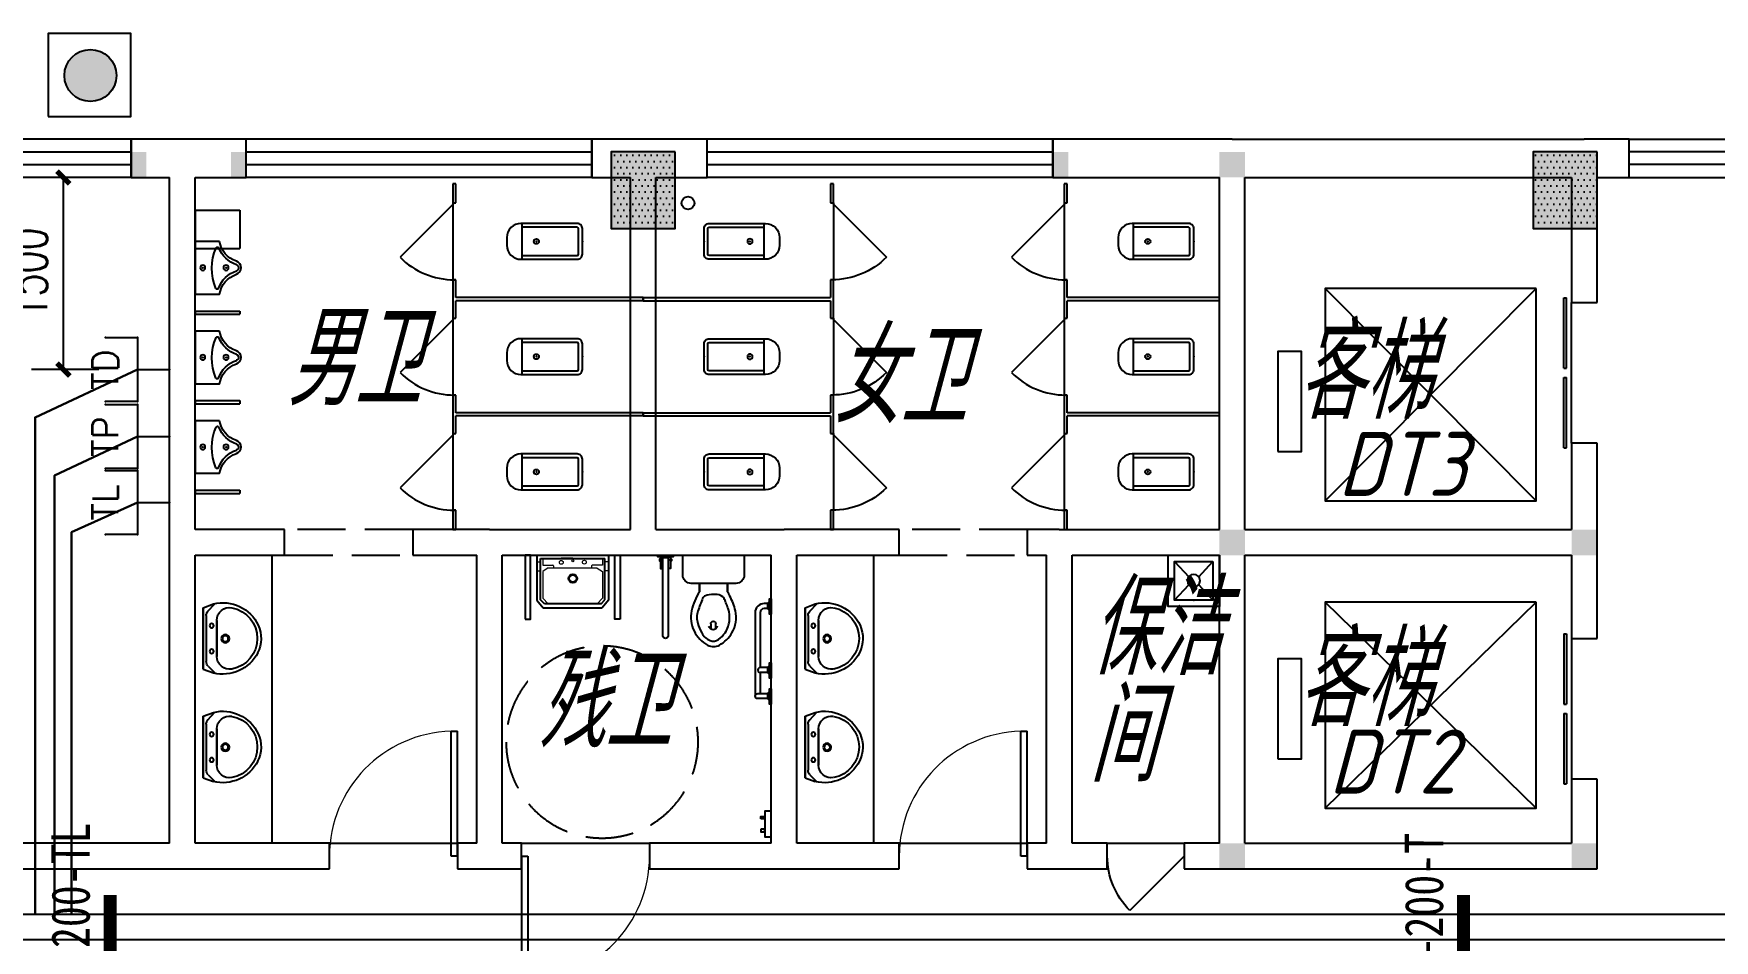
# Model space of a CAD drawing. Extents: x 1398449 to 2142961, y 256969 to 1032940.
# Drawn here: x 1572130 to 1585257, y 317659 to 324740 of the extents above; entities that cross this region are included whole.
import ezdxf
from ezdxf.enums import TextEntityAlignment as Align

# ---------------------------------------------------------------- set-up
doc = ezdxf.new("R2010")
doc.units = 0
doc.header["$LTSCALE"] = 1500
doc.header["$PDSIZE"] = 50
doc.linetypes.add('__DASH', pattern=[0.35, 0.25, -0.1])
doc.linetypes.add('DASH', pattern=[0.35, 0.25, -0.1])
for name, color, linetype in [('1-建筑底图', 8, 'Continuous'), ('COLU', 7, 'Continuous'), ('LATRINE', 5, 'Continuous'), ('LVTRY', 5, 'Continuous'), ('TEL_DIM', 3, 'Continuous'), ('光纤点位', 3, 'Continuous'), ('内网桥架', 1, 'Continuous'), ('墙填充', 252, 'Continuous'), ('家具', 8, 'Continuous'), ('建筑-洁具', 5, 'Continuous'), ('抗震支吊架', 2, 'Continuous'), ('构造柱', 6, 'Continuous'), ('水', 5, 'Continuous'), ('红机电话', 3, 'Continuous'), ('结构柱子', 253, 'Continuous'), ('蓝机电话', 3, 'Continuous'), ('防火分区', 8, 'Continuous')]:
    doc.layers.add(name, color=color, linetype=linetype)
doc.layers.add('内网线路', color=1, linetype='Continuous', lineweight=30)
doc.styles.add('_TCH_DIM_T3', font='SIMPLEX', dxfattribs={"width": 0.705882, "bigfont": 'GBCBIG'})
doc.styles.add('_TEL_DIM', font='SIMPLEX', dxfattribs={"width": 0.8, "height": 3.5, "bigfont": 'HZTXT'})
doc.styles.add('kzcad', font='', dxfattribs={"width": 0.8})
doc.styles.get("Standard").update_dxf_attribs({"font": 'gbeitc.shx', "bigfont": 'gbcbig.shx'})
doc.styles.get('kzcad').set_extended_font_data('SimSun')
doc.linetypes.add('JIEDI', pattern='A,1.25,-0.25,0.25,-0.25,0.625,["/",Standard,S=0.6,R=0,X=0,Y=-0.3],0.625,-0.25,0.25,-0.25', length=4)
doc.dimstyles.new('_TCH_ARCH&&100', dxfattribs={"dimtxt": 297.5, "dimasz": 100, "dimexe": 250, "dimexo": 300, "dimgap": 126.25, "dimtad": 1, "dimdec": 0, "dimzin": 0, "dimdsep": 46, "dimtxsty": '_TCH_DIM_T3', "dimblk": 'ARCHTICK', "dimcen": 0.09, "dimclrt": 7, "dimazin": 2, "dimtfac": 1, "dimtdec": 0, "dimtix": 1, "dimtmove": 2, "dimatfit": 3, "dimfxl": 1, "dimtolj": 1, "dimtzin": 0, "dimarcsym": 0})
pattern_1 = [(0, (-733263.436, -708672.53), (23.8125, 47.625), [0, -47.625])]

# ---------------------------------------------------------------- blocks, each defined once
blk = doc.blocks.new('ghyhytjhrtret')
at = {"layer": '构造柱', "color": 0}
for points in [[(-368189, 1099337), (-368189, 1099137), (-368309, 1099337), (-368309, 1099137)], [(-367409, 1099337), (-367409, 1099137), (-367529, 1099337), (-367529, 1099137)], [(-360989, 1099337), (-360989, 1099137), (-361109, 1099337), (-361109, 1099137)], [(-359609, 1099337), (-359609, 1099137), (-359809, 1099337), (-359809, 1099137)], [(-359609, 1096387), (-359609, 1096187), (-359809, 1096387), (-359809, 1096187)], [(-356859, 1096387), (-356859, 1096187), (-357059, 1096387), (-357059, 1096187)], [(-359609, 1093937), (-359609, 1093737), (-359809, 1093937), (-359809, 1093737)], [(-356859, 1093937), (-356859, 1093737), (-357059, 1093937), (-357059, 1093737)]]:
    blk.add_solid(points, dxfattribs=at)
blk = doc.blocks.new('_E6')
for p, q in [((240, 0), (-240, 0)), ((-237, 0), (239, 0)), ((240, 0), (270, -79)), ((-213, -36), (-271, -91)), ((-240, 0), (-270, -79)), ((-179, -23), (181, -23)), ((141, -105), (-141, -105)), ((-141, -105), (141, -105)), ((217, -37), (274, -95))]:
    blk.add_line(p, q)
for centre, radius in [((-99, -65), 16.3), ((101, -65), 16.3), ((2, -172), 31.6), ((2, -172), 23)]:
    blk.add_circle(centre, radius)
for centre, radius, start, end in [((28, -152), 307, 166.1751, 244.7296), ((-141, -205), 100, 90, 190.5602), ((-179, -73), 50, 90, 133.181), ((-28, -152), 307, 297.0639, 13.8249), ((141, -205), 100, 349.4398, 90), ((181, -73), 50, 44.5607, 90), ((0, -179), 243, 190.5602, 349.4398), ((0, -201), 250, 245.8071, 296.4628), ((28, -152), 307, 266.589, 266.5936)]:
    blk.add_arc(centre, radius, start, end)
at = {"width": 0.8, "flags": 9}
for tag in ['XSIZE', 'YSIZE']:
    blk.add_attdef(tag, (0, 0), '', height=0.5, dxfattribs=at)
blk = doc.blocks.new('A$C2CDD3BEF')
at = {"layer": '防火分区'}
h = blk.add_hatch(color=7, dxfattribs=at)
h.dxf.hatch_style = 1
edge = h.paths.add_edge_path()
edge.add_arc((460, 446), 282, 0, 360)
at = {"layer": '防火分区', "color": 7}
blk.add_lwpolyline([(0, 0), (900, 0), (900, 900), (0, 900)], close=True, dxfattribs=at)
blk.add_circle((460, 446), 282, dxfattribs=at)
blk = doc.blocks.new('A$C737A27E0')
at = {"layer": '结构柱子'}
h = blk.add_hatch(color=6, dxfattribs=at)
h.dxf.hatch_style = 1
h.paths.add_polyline_path([(26250, 21200), (26750, 21200), (26750, 21800), (26250, 21800)])
h = blk.add_hatch(color=6, dxfattribs=at)
h.dxf.hatch_style = 1
h.paths.add_polyline_path([(33950, 21200), (33950, 21800), (33450, 21800), (33450, 21200)])
at = {"layer": '结构柱子', "color": 6}
for points in [[(26750, 21800), (26250, 21800), (26250, 21200), (26750, 21200)], [(33950, 21800), (33450, 21800), (33450, 21200), (33950, 21200)]]:
    blk.add_lwpolyline(points, close=True, dxfattribs=at)
blk = doc.blocks.new('A$C6ABE5480')
at = {"layer": '墙填充'}
h = blk.add_hatch(dxfattribs=at)
h.set_pattern_fill('DOTS', color=256, scale=30)
h.set_pattern_definition(pattern_1)
h.paths.add_polyline_path([(26250, 21200), (26750, 21200), (26750, 21800), (26250, 21800)])
h = blk.add_hatch(dxfattribs=at)
h.set_pattern_fill('DOTS', color=256, scale=30)
h.set_pattern_definition(pattern_1)
h.paths.add_polyline_path([(33950, 21200), (33950, 21800), (33450, 21800), (33450, 21200)])
at = {"layer": 'COLU', "color": 6}
for points in [[(26750, 21800), (26250, 21800), (26250, 21200), (26750, 21200)], [(33950, 21800), (33450, 21800), (33450, 21200), (33950, 21200)]]:
    blk.add_lwpolyline(points, close=True, dxfattribs=at)
blk = doc.blocks.new('shui1')
at = {"layer": '水'}
blk.add_circle((508192, 185838), 50, dxfattribs=at)
blk = doc.blocks.new('$plan$00000379')
at = {"layer": '建筑-洁具'}
for p, q in [((-575, 18), (-536, 18)), ((-572, 18), (-572, 18)), ((-536, -22), (-576, -21))]:
    blk.add_line(p, q, dxfattribs=at)
for points in [[(-285, -110, -0.082371), (-434, -171, -0.174047), (-592, -152, -0.152847), (-702, -46, -0.25487), (-702, 46, -0.135193), (-607, 144, -0.19268), (-434, 171, -0.066715), (-320, 128, 0.008412), (-285, 110), (-220, 110), (-220, -110)], [(-307, -1, -0.073764), (-317, -64, -0.219411), (-337, -85, -0.018016), (-436, -122, -0.163008), (-533, -122, -0.084559), (-606, -92, -0.185519), (-666, -26, -0.252786), (-658, 39, -0.083694), (-606, 90, -0.078323), (-556, 115, -0.086951), (-477, 126, -0.071278), (-416, 114, -0.021719), (-371, 97, 0.016169), (-337, 83, -0.158768), (-324, 73, -0.168814), (-308, 12)]]:
    blk.add_lwpolyline(points, format="xyb", close=True, dxfattribs=at)
for points in [[(-155, 240, 0.414214), (-220, 175, 0.414214)], [(-220, -175, 0.414214), (-155, -240, 0.414214)]]:
    blk.add_lwpolyline(points, format="xyb", dxfattribs=at)
for points in [[(-220, 175), (-220, -175)], [(0, 240), (-155, 240)], [(0, -240), (0, 240)], [(-220, 110), (-285, 110)], [(-285, -110), (-220, -110)], [(-155, -240), (0, -240)]]:
    blk.add_lwpolyline(points, dxfattribs=at)
for centre, radius, start, end in [((-549, -3), 33.2, 100.0495, 259.9505), ((-536, -2), 20, 270, 90)]:
    blk.add_arc(centre, radius, start, end, dxfattribs=at)
blk = doc.blocks.new('$plan$00000403')
at = {"layer": '建筑-洁具'}
for p, q in [((-650, 0), (-650, 0)), ((-19, 20), (-630, 20)), ((-19, -20), (-19, 20)), ((-630, -20), (-19, -20))]:
    blk.add_line(p, q, dxfattribs=at)
for points in [[(-103, 24), (-13, 24), (-13, 38), (-103, 38)], [(-43, 38), (-30, 38), (-30, 46), (-43, 46)], [(0, 60), (-13, 60), (-13, -60), (0, -60)], [(-103, -24), (-13, -24), (-13, -38), (-103, -38)], [(-43, -38), (-30, -38), (-30, -46), (-43, -46)]]:
    blk.add_lwpolyline(points, close=True, dxfattribs=at)
for start, end in [(90.0006, 180.0006), (179.9999, 270)]:
    blk.add_arc((-630, 0), 20, start, end, dxfattribs=at)
blk = doc.blocks.new('$plan$00001624')
at = {"layer": '建筑-洁具'}
for p, q in [((-23, -28), (-23, -54)), ((17, -28), (17, -54)), ((49, -85), (477, -85)), ((49, -125), (700, -125)), ((462, -13), (477, -28)), ((517, -28), (532, -13)), ((517, -85), (680, -85)), ((665, -13), (680, -28)), ((720, -28), (735, -13))]:
    blk.add_line(p, q, dxfattribs=at)
for points in [[(60, 0), (60, -13), (-60, -13), (-60, 0)], [(560, 0), (560, -13), (440, -13), (440, 0)], [(763, 0), (763, -13), (643, -13), (643, 0)]]:
    blk.add_lwpolyline(points, close=True, dxfattribs=at)
for points in [[(-38, -13), (-23, -28), (17, -28), (33, -13)], [(477, -28), (477, -85)], [(477, -28), (517, -28)], [(517, -28), (517, -85)]]:
    blk.add_lwpolyline(points, dxfattribs=at)
blk.add_lwpolyline([(700, -125), (700, -125, -0.414214), (680, -105), (680, -28), (720, -28), (720, -105, -0.414214)], format="xyb", close=True, dxfattribs=at)
for centre, radius, start, end in [((49, -54), 71.5, 180.0001, 270), ((49, -54), 31.5, 180.0003, 269.9998), ((497, -85), 20, 176.5059, 0.0915)]:
    blk.add_arc(centre, radius, start, end, dxfattribs=at)
blk = doc.blocks.new('$plan$00000343')
at = {"layer": '建筑-洁具', "lineweight": 13}
for p, q in [((-279, -123), (-251, -123)), ((-277, -51), (-251, -51)), ((-232, -26), (-232, -79)), ((-232, -79), (-154, -79)), ((-191, -100), (-232, -127)), ((-232, -127), (-232, -335)), ((-191, -100), (189, -100)), ((-149, -84), (-149, -100)), ((148, -84), (148, -100)), ((232, -79), (153, -79)), ((192, -101), (232, -127)), ((232, -26), (232, -79)), ((232, -127), (232, -335)), ((279, -51), (253, -51)), ((281, -123), (253, -123)), ((-232, -335), (-191, -381)), ((232, -335), (191, -381))]:
    blk.add_line(p, q, dxfattribs=at)
at = {"layer": '建筑-洁具'}
for p, q in [((-251, -26), (251, -26)), ((-251, -349), (-251, -26)), ((0, -26), (-90, -26)), ((-90, -26), (90, -26)), ((251, -349), (251, -26)), ((-221, -381), (-251, -349)), ((222, -381), (-221, -381)), ((222, -381), (251, -349))]:
    blk.add_line(p, q, dxfattribs=at)
for points in [[(-280, 0), (-280, -350)], [(-280, 0), (280, 0)], [(280, 0), (280, -350)], [(-280, -350), (-230, -410)], [(280, -350), (230, -410)], [(-230, -410), (230, -410)]]:
    blk.add_lwpolyline(points, dxfattribs=at)
at = {"layer": '建筑-洁具', "lineweight": 13}
for centre, radius in [((-89, -56), 15), ((1, -44), 8), ((91, -54), 15), ((1, -182), 24.9)]:
    blk.add_circle(centre, radius, dxfattribs=at)
at = {"layer": '建筑-洁具'}
blk.add_circle((1, -182), 33.1, dxfattribs=at)
at = {"layer": '建筑-洁具', "lineweight": 13}
for centre, start, end in [((-154, -84), 0, 90), ((153, -84), 90, 180), ((189, -105), 57.2444, 90)]:
    blk.add_arc(centre, 5, start, end, dxfattribs=at)
blk = doc.blocks.new('A$C1C523CE6')
at = {"layer": '家具', "linetype": '__DASH'}
blk.add_circle((1321, -329), 750, dxfattribs=at)
at = {"layer": '建筑-洁具'}
for points in [[(1181, 630), (1221, 630), (1221, 1130), (1181, 1130)], [(1921, 630), (1881, 630), (1881, 1130), (1921, 1130)], [(81, -930), (81, -910), (51, -910), (51, -930)], [(81, -1010), (81, -1030), (51, -1030), (51, -1010)]]:
    blk.add_lwpolyline(points, close=True, dxfattribs=at)
blk.add_lwpolyline([(1, -870), (51, -870), (51, -1070), (1, -1070)], dxfattribs=at)
at = {"layer": '建筑-洁具', "extrusion": (0, 0, -1), "xscale": -1, "zscale": -1, "rotation": 270}
for name, p in [('$plan$00000379', (-451, 1130)), ('$plan$00000403', (-826, 1130))]:
    blk.add_blockref(name, p, dxfattribs=at)
at = {"layer": '建筑-洁具', "extrusion": (0, 0, -1), "zscale": -1, "rotation": 3.576254661836208e-12}
blk.add_blockref('$plan$00000343', (-1551, 1130), dxfattribs=at)
at = {"layer": '建筑-洁具', "xscale": -1, "rotation": 90}
blk.add_blockref('$plan$00001624', (1, 730), dxfattribs=at)
blk = doc.blocks.new('$lvtry$00000191')
for p, q in [((-150, -150), (-39, -269)), ((39, -269), (150, -150)), ((-150, -450), (-39, -331)), ((39, -331), (150, -450))]:
    blk.add_line(p, q)
for points in [[(200, -500), (200, -100), (-200, -100), (-200, -500)], [(150, -450), (150, -150), (-150, -150), (-150, -450)]]:
    blk.add_lwpolyline(points, close=True)
blk.add_circle((0, -300), 50)
blk.add_point((0, -150))
blk = doc.blocks.new('$lvtry$00000200')
at = {"color": 0}
for p, q in [((-110, -40, 0), (-110, -470, 0)), ((100, -30, 0), (-100, -30, 0)), ((110, -470, 0), (110, -40, 0))]:
    blk.add_line(p, q, dxfattribs=at)
at = {"color": 0, "elevation": 0}
blk.add_lwpolyline([(100, 0), (-100, 0, 0.414214), (-140, -40), (-140, -480, 0.414214), (-30, -590), (30, -590, 0.414214), (140, -480), (140, -40, 0.414214)], format="xyb", close=True, dxfattribs=at)
blk.add_lwpolyline([(140, -470), (-140, -470)], dxfattribs=at)
at = {"color": 0}
blk.add_circle((0, -359, 0), 20, dxfattribs=at)
for centre, start, end in [((-100, -40, 0), 90, 180), ((100, -40, 0), 0, 90)]:
    blk.add_arc(centre, 10, start, end, dxfattribs=at)
for p in [(0, 0), (0, -359, 0)]:
    blk.add_point(p, dxfattribs=at)
blk = doc.blocks.new('$DorLib2D$00000114')
at = {"color": 0}
blk.add_line((0.5, 0), (-0.207, 0.707), dxfattribs=at)
blk.add_arc((0.5, 0), 1, 135, 180, dxfattribs=at)
blk = doc.blocks.new('dfregre')
at = {"layer": 'LATRINE'}
for p, q in [((506354, 730223), (506354, 730073)), ((506379, 730223), (506354, 730223)), ((506379, 730073), (506379, 730223)), ((509304, 730223), (509304, 730073)), ((509329, 730223), (509304, 730223)), ((509329, 730073), (509329, 730223)), ((511129, 730223), (511129, 730073)), ((511154, 730223), (511129, 730223)), ((511154, 730073), (511154, 730223)), ((506354, 730073), (506379, 730073)), ((506354, 730073), (506354, 729473)), ((509304, 730073), (509329, 730073)), ((509329, 730073), (509329, 729473)), ((511129, 730073), (511154, 730073)), ((511129, 730073), (511129, 729473)), ((506379, 729473), (506354, 729473)), ((506354, 729473), (506354, 729323)), ((506379, 729335), (506379, 729473)), ((509329, 729473), (509304, 729473)), ((509304, 729473), (509304, 729335)), ((509329, 729323), (509329, 729473)), ((511154, 729473), (511129, 729473)), ((511129, 729473), (511129, 729323)), ((511154, 729335), (511154, 729473)), ((507842, 729335), (506379, 729335)), ((507842, 729310), (507842, 729335)), ((507842, 729335), (509304, 729335)), ((507842, 729335), (507842, 729310)), ((512342, 729335), (511154, 729335)), ((512342, 729310), (512342, 729335)), ((506354, 729323), (506354, 729173)), ((507842, 729310), (506379, 729310)), ((506379, 729173), (506379, 729310)), ((507842, 729310), (509304, 729310)), ((509304, 729310), (509304, 729173)), ((509329, 729173), (509329, 729323)), ((511129, 729323), (511129, 729173)), ((512342, 729310), (511154, 729310)), ((511154, 729173), (511154, 729310)), ((506354, 729173), (506379, 729173)), ((506354, 729173), (506354, 728573)), ((509304, 729173), (509329, 729173)), ((509329, 729173), (509329, 728573)), ((511129, 729173), (511154, 729173)), ((511129, 729173), (511129, 728573)), ((506379, 728573), (506354, 728573)), ((506354, 728573), (506354, 728423)), ((506379, 728435), (506379, 728573)), ((509329, 728573), (509304, 728573)), ((509304, 728573), (509304, 728435)), ((509329, 728423), (509329, 728573)), ((511154, 728573), (511129, 728573)), ((511129, 728573), (511129, 728423)), ((511154, 728435), (511154, 728573)), ((506354, 728423), (506354, 728273)), ((507842, 728435), (506379, 728435)), ((507842, 728410), (506379, 728410)), ((506379, 728273), (506379, 728410)), ((507842, 728410), (507842, 728435)), ((507842, 728435), (509304, 728435)), ((507842, 728435), (507842, 728410)), ((507842, 728410), (509304, 728410)), ((509304, 728410), (509304, 728273)), ((509329, 728273), (509329, 728423)), ((511129, 728423), (511129, 728273)), ((512342, 728435), (511154, 728435)), ((512342, 728410), (511154, 728410)), ((511154, 728273), (511154, 728410)), ((512342, 728410), (512342, 728435)), ((506354, 728273), (506379, 728273)), ((506354, 728273), (506354, 727673)), ((509304, 728273), (509329, 728273)), ((509329, 728273), (509329, 727673)), ((511129, 728273), (511154, 728273)), ((511129, 728273), (511129, 727673)), ((506379, 727673), (506354, 727673)), ((506354, 727673), (506354, 727523)), ((506379, 727523), (506379, 727673)), ((509329, 727673), (509304, 727673)), ((509304, 727673), (509304, 727523)), ((509329, 727523), (509329, 727673)), ((511154, 727673), (511129, 727673)), ((511129, 727673), (511129, 727523)), ((511154, 727523), (511154, 727673)), ((506354, 727523), (506379, 727523)), ((509304, 727523), (509329, 727523)), ((511129, 727523), (511154, 727523))]:
    blk.add_line(p, q, dxfattribs=at)
at = {"layer": 'LATRINE', "xscale": -600, "zscale": 25}
for p, yscale, rotation in [((506367, 729773), -600, 270.0000036838258), ((509317, 729773), 600, 269.9999963161742), ((511142, 729773), -600, 270.0000036838258), ((506367, 728873), -600, 270.0000036838258), ((509317, 728873), 600, 269.9999963161742), ((511142, 728873), -600, 270.0000036838258), ((506367, 727973), -600, 270.0000036838258), ((509317, 727973), 600, 269.9999963161742), ((511142, 727973), -600, 270.0000036838258)]:
    blk.add_blockref('$DorLib2D$00000114', p, dxfattribs=dict(at, yscale=yscale, rotation=rotation))
at = {"layer": 'LVTRY', "rotation": 270.0000036837288}
for p in [(507367, 729773, -400), (512142, 729773, -400), (507367, 728873, -400), (512142, 728873, -400), (507367, 727973, -400), (512142, 727973, -400)]:
    blk.add_blockref('$lvtry$00000200', p, dxfattribs=at)
at = {"layer": 'LVTRY', "rotation": 269.9999963162712}
for p, yscale in [((508317, 729773, -400), -0.9999999999999902), ((508317, 728873, -400), -0.9999999999999905), ((508317, 727973, -400), -0.9999999999999903)]:
    blk.add_blockref('$lvtry$00000200', p, dxfattribs=dict(at, yscale=yscale))
blk = doc.blocks.new('$TCHSYS$WIN2D')
for p, q in [((-0.5, 0.5), (0.5, 0.5)), ((-0.5, 0.5), (-0.5, -0.5)), ((0.5, 0.5), (0.5, -0.5)), ((0.5, 0.1667), (-0.5, 0.1667)), ((0.5, -0.1667), (-0.5, -0.1667)), ((-0.5, -0.5), (0.5, -0.5))]:
    blk.add_line(p, q)
blk = doc.blocks.new('$DORLIB2D$00000127')
at = {"color": 0}
for points in [[(-0.533, 0.795), (-0.533, 0.69)], [(-0.033, 0.795), (-0.533, 0.795)], [(-0.033, 0.795), (-0.033, 0.69)], [(0.533, 0.795), (0.033, 0.795)], [(0.033, 0.795), (0.033, 0.69)], [(0.533, 0.795), (0.533, 0.69)], [(-0.033, 0.69), (-0.533, 0.69)], [(0.533, 0.69), (0.033, 0.69)], [(0.5, 0.5), (-0.5, 0.5)]]:
    blk.add_lwpolyline(points, dxfattribs=at)
blk = doc.blocks.new('$lvtry$00000222')
at = {"color": 0, "elevation": 0}
blk.add_lwpolyline([(-205, -191), (-205, 0), (205, 0), (205, -191, 0.268068), (51, -323, -0.317765), (0, -360, -0.317765), (-51, -323, 0.268068)], format="xyb", close=True, dxfattribs=at)
at = {"color": 0}
for centre in [(0, -60, 0), (0, -242, 0)]:
    blk.add_circle(centre, 20, dxfattribs=at)
for centre, radius, start, end in [((-152, -175, 0), 10, 114.1084, 248.1394), ((5, -526, 0), 395, 66.6675, 114.1084), ((-243, -401, 0), 233, 19.2639, 68.1394), ((243, -401, 0), 233, 110.4941, 160.7361), ((158, -173, 0), 10, 290.4941, 66.6675), ((0, -316, 0), 24, 199.2639, 269.4998), ((0, -316, 0), 24, 270.5002, 340.7361)]:
    blk.add_arc(centre, radius, start, end, dxfattribs=at)
for p in [(0, -60, 0), (0, -242, 0)]:
    blk.add_point(p, dxfattribs=at)
blk = doc.blocks.new('$DorLib2D$00000001')
for p, q in [((0.45, 0.975), (0.5, 0.975)), ((0.45, 0), (0.45, 0.975)), ((0.5, 0), (0.5, 0.975)), ((0.5, 0), (0.45, 0))]:
    blk.add_line(p, q)
at = {"lineweight": 13}
blk.add_arc((0.475, 0), 0.975, 91.4693, 180, dxfattribs=at)
blk = doc.blocks.new('1-五层建筑底图')
at = {"layer": '1-建筑底图'}
for p, q in [((54200, 36600), (53800, 36600)), ((53800, 36600), (53800, 36300)), ((54700, 36600), (54200, 36600)), ((54700, 36300), (54700, 36600)), ((57800, 36600), (57400, 36600)), ((57400, 36600), (57400, 36300)), ((58300, 36600), (57800, 36600)), ((58300, 36300), (58300, 36600)), ((62400, 36600), (61000, 36600)), ((61000, 36600), (61000, 36300)), ((62400, 36600), (65150, 36600)), ((65500, 36600), (65150, 36600)), ((65500, 36300), (65500, 36600)), ((53800, 36300), (54100, 36300)), ((54100, 33450), (54100, 36300)), ((54300, 33550), (54300, 36300)), ((54300, 36300), (54700, 36300)), ((57400, 36300), (57700, 36300)), ((57700, 33550), (57700, 36300)), ((57900, 33550), (57900, 36300)), ((57900, 36300), (58300, 36300)), ((61000, 36300), (62300, 36300)), ((62300, 33550), (62300, 36300)), ((62500, 33550), (62500, 36300)), ((62500, 36300), (65050, 36300)), ((65050, 36300), (65050, 35324.5)), ((65250, 36300), (65500, 36300)), ((65250, 35324.5), (65250, 36300)), ((54300, 36044.4), (54650, 36044.4)), ((54300, 36044.4), (54300, 35744.4)), ((54650, 36044.4), (54650, 35744.4)), ((54300, 35744.4), (54650, 35744.4)), ((64775, 33775.4), (63127.2, 35431.9)), ((63127.2, 33775.4), (64775, 35431.9)), ((65050, 35324.5), (65250, 35324.5)), ((54300, 35256.9), (54650, 35256.9)), ((54300, 35256.9), (54300, 35231.9)), ((54300, 35231.9), (54650, 35231.9)), ((54650, 35256.9), (54650, 35231.9)), ((54300, 34556.9), (54650, 34556.9)), ((54300, 34556.9), (54300, 34531.9)), ((54300, 34531.9), (54650, 34531.9)), ((54650, 34556.9), (54650, 34531.9)), ((65250, 34224.5), (65050, 34224.5)), ((65050, 34224.5), (65050, 33550)), ((65250, 33450), (65250, 34224.5)), ((54300, 33856.9), (54650, 33856.9)), ((54300, 33856.9), (54300, 33831.9)), ((54300, 33831.9), (54650, 33831.9)), ((54650, 33856.9), (54650, 33831.9)), ((55000, 33550), (54300, 33550)), ((55000, 33350), (55000, 33550)), ((56600, 33550), (56000, 33550)), ((56000, 33550), (56000, 33350)), ((56600, 33550), (57700, 33550)), ((57900, 33550), (58900, 33550)), ((59800, 33550), (58900, 33550)), ((59800, 33350), (59800, 33550)), ((61050, 33550), (60800, 33550)), ((60800, 33550), (60800, 33350)), ((61050, 33550), (62300, 33550)), ((62500, 33550), (65050, 33550)), ((54100, 31100), (54100, 33450)), ((54300, 31100), (54300, 33350)), ((54300, 33350), (55000, 33350)), ((56000, 33350), (56500, 33350)), ((56500, 31100), (56500, 33350)), ((56700, 31100), (56700, 33350)), ((56700, 33350), (57800, 33350)), ((57800, 33350), (58800, 33350)), ((58800, 31100), (58800, 33350)), ((59000, 31100), (59000, 33350)), ((59000, 33350), (59800, 33350)), ((60800, 33350), (60950, 33350)), ((60950, 31100), (60950, 33350)), ((61150, 31100), (61150, 33350)), ((61150, 33350), (62300, 33350)), ((62300, 31100), (62300, 33350)), ((62500, 31100), (62500, 33350)), ((62500, 33350), (65050, 33350)), ((65050, 33350), (65050, 32700)), ((65250, 32700), (65250, 33450)), ((64775, 31375.4), (63127.2, 32981.9)), ((63127.2, 31375.4), (64775, 32981.9)), ((65050, 32700), (65250, 32700)), ((65250, 31600), (65050, 31600)), ((65050, 31600), (65050, 31100)), ((65250, 30900), (65250, 31600)), ((54100, 31100), (51800, 31100)), ((55350, 31100), (54300, 31100)), ((55350, 31100), (56350, 31100)), ((55350, 30900), (55350, 31100)), ((56500, 31100), (56350, 31100)), ((56350, 31100), (56350, 30900)), ((56850, 31100), (56700, 31100)), ((56850, 31100, 0), (57850, 31100, 0)), ((56850, 30900), (56850, 31100)), ((58800, 31100), (57850, 31100)), ((57850, 31100), (57850, 30900)), ((59800, 31100), (59000, 31100)), ((59800, 31100), (60800, 31100)), ((59800, 30900), (59800, 31100)), ((60950, 31100), (60800, 31100)), ((60800, 31100), (60800, 30900)), ((61425, 31100), (61150, 31100)), ((61425, 30900), (61425, 31100)), ((61425, 31100), (62025, 31100)), ((62300, 31100), (62025, 31100)), ((62025, 31100), (62025, 30900)), ((62500, 31100), (65050, 31100)), ((51800, 30900), (54200, 30900)), ((54200, 30900), (55350, 30900)), ((56350, 30900), (56600, 30900)), ((56600, 30900), (56850, 30900)), ((57850, 30900), (58900, 30900)), ((58900, 30900), (59800, 30900)), ((60800, 30900), (61050, 30900)), ((61050, 30900), (61425, 30900)), ((62025, 30900), (62400, 30900)), ((62400, 30900), (65250, 30900))]:
    blk.add_line(p, q, dxfattribs=at)
at = {"layer": '1-建筑底图', "linetype": 'DASH'}
for p, q in [((56000, 33550), (55000, 33550)), ((60800, 33550), (59800, 33550)), ((55000, 33350), (56000, 33350)), ((59800, 33350), (60800, 33350))]:
    blk.add_line(p, q, dxfattribs=at)
at = {"layer": '1-建筑底图'}
for points in [[(64775, 35431.9), (63127.2, 35431.9), (63127.2, 33775.4), (64775, 33775.4)], [(62757.2, 34160), (62942.2, 34160), (62942.2, 34940), (62757.2, 34940)], [(64775, 32981.9), (63127.2, 32981.9), (63127.2, 31375.4), (64775, 31375.4)], [(62757.2, 31760), (62942.2, 31760), (62942.2, 32540), (62757.2, 32540)]]:
    blk.add_lwpolyline(points, close=True, dxfattribs=at)
for points in [[(54300, 33350), (54900, 33350), (54900, 31100), (54300, 31100)], [(59000, 33350), (59600, 33350), (59600, 31100), (59000, 31100)]]:
    blk.add_lwpolyline(points, dxfattribs=at)
for name, p, xscale, yscale, zscale in [('A$C2CDD3BEF', (53151.8, 36775.2), 0.7200000000000001, 0.7200000000000001, 0.7200000000000001), ('$TCHSYS$WIN2D', (52450, 36450), -2700, -300, -2700), ('$TCHSYS$WIN2D', (56050, 36450), -2700, -300, -2700), ('$TCHSYS$WIN2D', (59650, 36450), -2700, -300, -2700), ('$DorLib2D$00000001', (55850, 31000), 1000, 1000, 1000), ('$DorLib2D$00000001', (60300, 31000), 1000, 1000, 1000), ('$DorLib2D$00000001', (57350, 31000), -1000, -1000, -1000), ('$DorLib2D$00000114', (61725, 31000), 600, -600, 200)]:
    blk.add_blockref(name, p, dxfattribs=dict(at, xscale=xscale, yscale=yscale, zscale=zscale))
for name, p in [('ghyhytjhrtret', (422109.4, -1062837.1)), ('A$C737A27E0', (31300, 14700)), ('A$C6ABE5480', (31300, 14700)), ('dfregre', (-450041.7, -693972.5)), ('shui1', (-450041.7, -149737.7))]:
    blk.add_blockref(name, p, dxfattribs=at)
for name, p, xscale, yscale, zscale, rotation in [('$TCHSYS$WIN2D', (65950, 36450), -900, 300, -900, 180), ('$DORLIB2D$00000127', (65150, 34774.5), -1100, 200, -1100, 90), ('$DORLIB2D$00000127', (65150, 32150), 1100, 200, 1100, 90)]:
    blk.add_blockref(name, p, dxfattribs=dict(at, xscale=xscale, yscale=yscale, zscale=zscale, rotation=rotation))
at = {"layer": '1-建筑底图', "yscale": -1, "rotation": 270.000000000788}
for p in [(54300, 35594.4, 0), (54300, 34894.4, 0), (54300, 34194.4, 0)]:
    blk.add_blockref('$lvtry$00000222', p, dxfattribs=at)
at = {"layer": '1-建筑底图', "xscale": -1}
for name, p, rotation in [('A$C1C523CE6', (58800.5, 32220), 359.9999999999965), ('_E6', (54364.4, 32700), 90), ('_E6', (59064.4, 32700), 90), ('_E6', (54364.4, 31852.4), 90), ('_E6', (59064.4, 31852.4), 90)]:
    blk.add_blockref(name, p, dxfattribs=dict(at, rotation=rotation))
at = {"layer": '1-建筑底图', "yscale": -1}
blk.add_blockref('$lvtry$00000191', (62100, 32850), dxfattribs=at)
at = {"layer": '1-建筑底图'}
for s, height, p in [('男卫', 723.4, (55014.1, 34520)), ('女卫', 723.4, (59277, 34379.4)), ('客梯', 723.4, (62898.4, 34415.4)), ('DT3', 500, (63226.3, 33813.1)), ('保洁', 723.4, (61274.8, 32416.2)), ('客梯', 723.4, (62898.4, 32015.4)), ('残卫', 723.4, (56970.7, 31845)), ('间', 723.4, (61274.8, 31580.1)), ('DT2', 500, (63154.8, 31488.6))]:
    blk.add_text(s, height=height, dxfattribs=at).set_placement(p)
blk = doc.blocks.new('$equip$00001867')
for p, q in [((-0.5, 0.499), (-0.5, 0.999)), ((0.5, 0.999), (0.5, 0.499)), ((0.5, 0.499), (-0.5, 0.499)), ((0, 0.5), (0, 0))]:
    blk.add_line(p, q)
for p in [(-0.5, 0.999), (0.5, 0.999), (-0.5, 0.499), (0.5, 0.499), (0, 0)]:
    blk.add_point(p)
at = {"color": 7, "style": '_TEL_DIM'}
blk.add_attdef('$TEXT$', text='', height=0.4, dxfattribs=at).set_placement((0, 0.999), align=Align.MIDDLE_CENTER)
at = {"color": 7, "style": '_TEL_DIM', "flags": 1}
blk.add_attdef('A', text='', height=0.00002, dxfattribs=at).set_placement((0, 0), align=Align.MIDDLE_CENTER)
blk = doc.blocks.new('$equip$00002670')
for p, q in [((-0.5, 0.499), (-0.5, 0.999)), ((0.5, 0.999), (0.5, 0.499)), ((0.5, 0.499), (-0.5, 0.499)), ((0, 0.5), (0, 0))]:
    blk.add_line(p, q)
for p in [(-0.5, 0.999), (0.5, 0.999), (-0.5, 0.499), (0.5, 0.499), (0, 0)]:
    blk.add_point(p)
at = {"color": 7, "style": '_TEL_DIM'}
blk.add_attdef('$TEXT$', text='', height=0.4, dxfattribs=at).set_placement((0, 0.999), align=Align.MIDDLE_CENTER)
at = {"color": 7, "style": '_TEL_DIM', "flags": 1}
blk.add_attdef('A', text='', height=0.000025, dxfattribs=at).set_placement((0, 0), align=Align.MIDDLE_CENTER)
blk = doc.blocks.new('_ArchTick')
at = {"color": 0, "linetype": 'ByBlock', "const_width": 0.4}
blk.add_lwpolyline([(-0.5, -0.5), (0.5, 0.5)], dxfattribs=at)
blk = doc.blocks.new('*D1088')
at = {"layer": 'Defpoints', "color": 0, "transparency": 16777216}
for p in [(1572363, 323617), (1572941, 323617), (1572941, 322117)]:
    blk.add_point(p, dxfattribs=at)
at = {"layer": 'TEL_DIM', "color": 0, "lineweight": -2, "transparency": 16777216}
for p, q in [((1572641, 323617), (1572113, 323617)), ((1572363, 322117), (1572363, 323617)), ((1572641, 322117), (1572113, 322117))]:
    blk.add_line(p, q, dxfattribs=at)
at = {"layer": 'TEL_DIM', "color": 0, "lineweight": -2, "transparency": 16777216, "xscale": 100, "yscale": 100, "zscale": 100}
for p, rotation in [((1572363, 323617), 90), ((1572363, 322117), 270)]:
    blk.add_blockref('_ArchTick', p, dxfattribs=dict(at, rotation=rotation))
at = {"layer": 'TEL_DIM', "color": 7, "transparency": 16777216, "insert": (1572088, 322867), "char_height": 297.5, "attachment_point": 5, "rotation": 90, "style": '_TCH_DIM_T3'}
blk.add_mtext('\\A1;1500', dxfattribs=at)

msp = doc.modelspace()

# ---------------------------------------------------------------- linework, layer by layer
at = {"layer": '内网桥架'}
for p, q in [((1550988.4, 317862.5), (1591109.1, 317862.5)), ((1591109.1, 317662.5), (1550988.4, 317662.5))]:
    msp.add_line(p, q, dxfattribs=at)
at = {"layer": '内网线路'}
for points in [[(1572941.5, 322117.1), (1572141.4, 321743), (1572141.4, 317862.5)], [(1572941.5, 321593.4), (1572294.4, 321289.5), (1572294.4, 317862.5)], [(1572941.5, 321078.8), (1572425.4, 320846.6), (1572425.4, 317862.5)]]:
    msp.add_lwpolyline(points, dxfattribs=at)
at = {"layer": '抗震支吊架', "color": 5, "const_width": 100}
for points in [[(1572728.1, 317512.5), (1572728.1, 318012.5)], [(1583298, 317512.5), (1583298, 318012.5)]]:
    msp.add_lwpolyline(points, dxfattribs=at)

# ---------------------------------------------------------------- block references
at = {"layer": '1-建筑底图', "linetype": 'JIEDI'}
msp.add_blockref('1-五层建筑底图', (1519091, 287317.1), dxfattribs=at)
at = {"layer": '光纤点位', "xscale": 500, "yscale": 500, "zscale": 500, "rotation": 90}
msp.add_blockref('$equip$00002670', (1573191, 322117.1), dxfattribs=at).add_auto_attribs({'$TEXT$': 'TD'})
at = {"layer": '红机电话', "xscale": 500, "yscale": 500, "zscale": 500, "rotation": 90}
msp.add_blockref('$equip$00001867', (1573191, 321593.4), dxfattribs=at).add_auto_attribs({'$TEXT$': 'TP'})
at = {"layer": '蓝机电话', "xscale": 500, "yscale": 500, "zscale": 500, "rotation": 90}
msp.add_blockref('$equip$00001867', (1573191, 321078.8), dxfattribs=at).add_auto_attribs({'$TEXT$': 'TL'})

# ---------------------------------------------------------------- texts
at = {"layer": '抗震支吊架', "color": 5, "style": 'kzcad', "width": 0.8}
for s, p in [('KZQ-200-TL', (1572568.1, 317762.5)), ('KZQ-200-T', (1583138, 317762.5))]:
    msp.add_text(s, height=300, rotation=89.88539, dxfattribs=at).set_placement(p, align=Align.CENTER)

# ---------------------------------------------------------------- dimensions: what is measured, and where the dimension line sits
at = {"layer": 'TEL_DIM'}
dim = msp.add_aligned_dim(p1=(1572941.5, 322117.1), p2=(1572941.5, 323617.1), distance=578.5, dimstyle='_TCH_ARCH&&100', dxfattribs=at)
dim.commit()
dim.dimension.update_dxf_attribs({"geometry": '*D1088', "text_midpoint": (1572087.9, 322867.1)})

doc.saveas('drawing.dxf')
